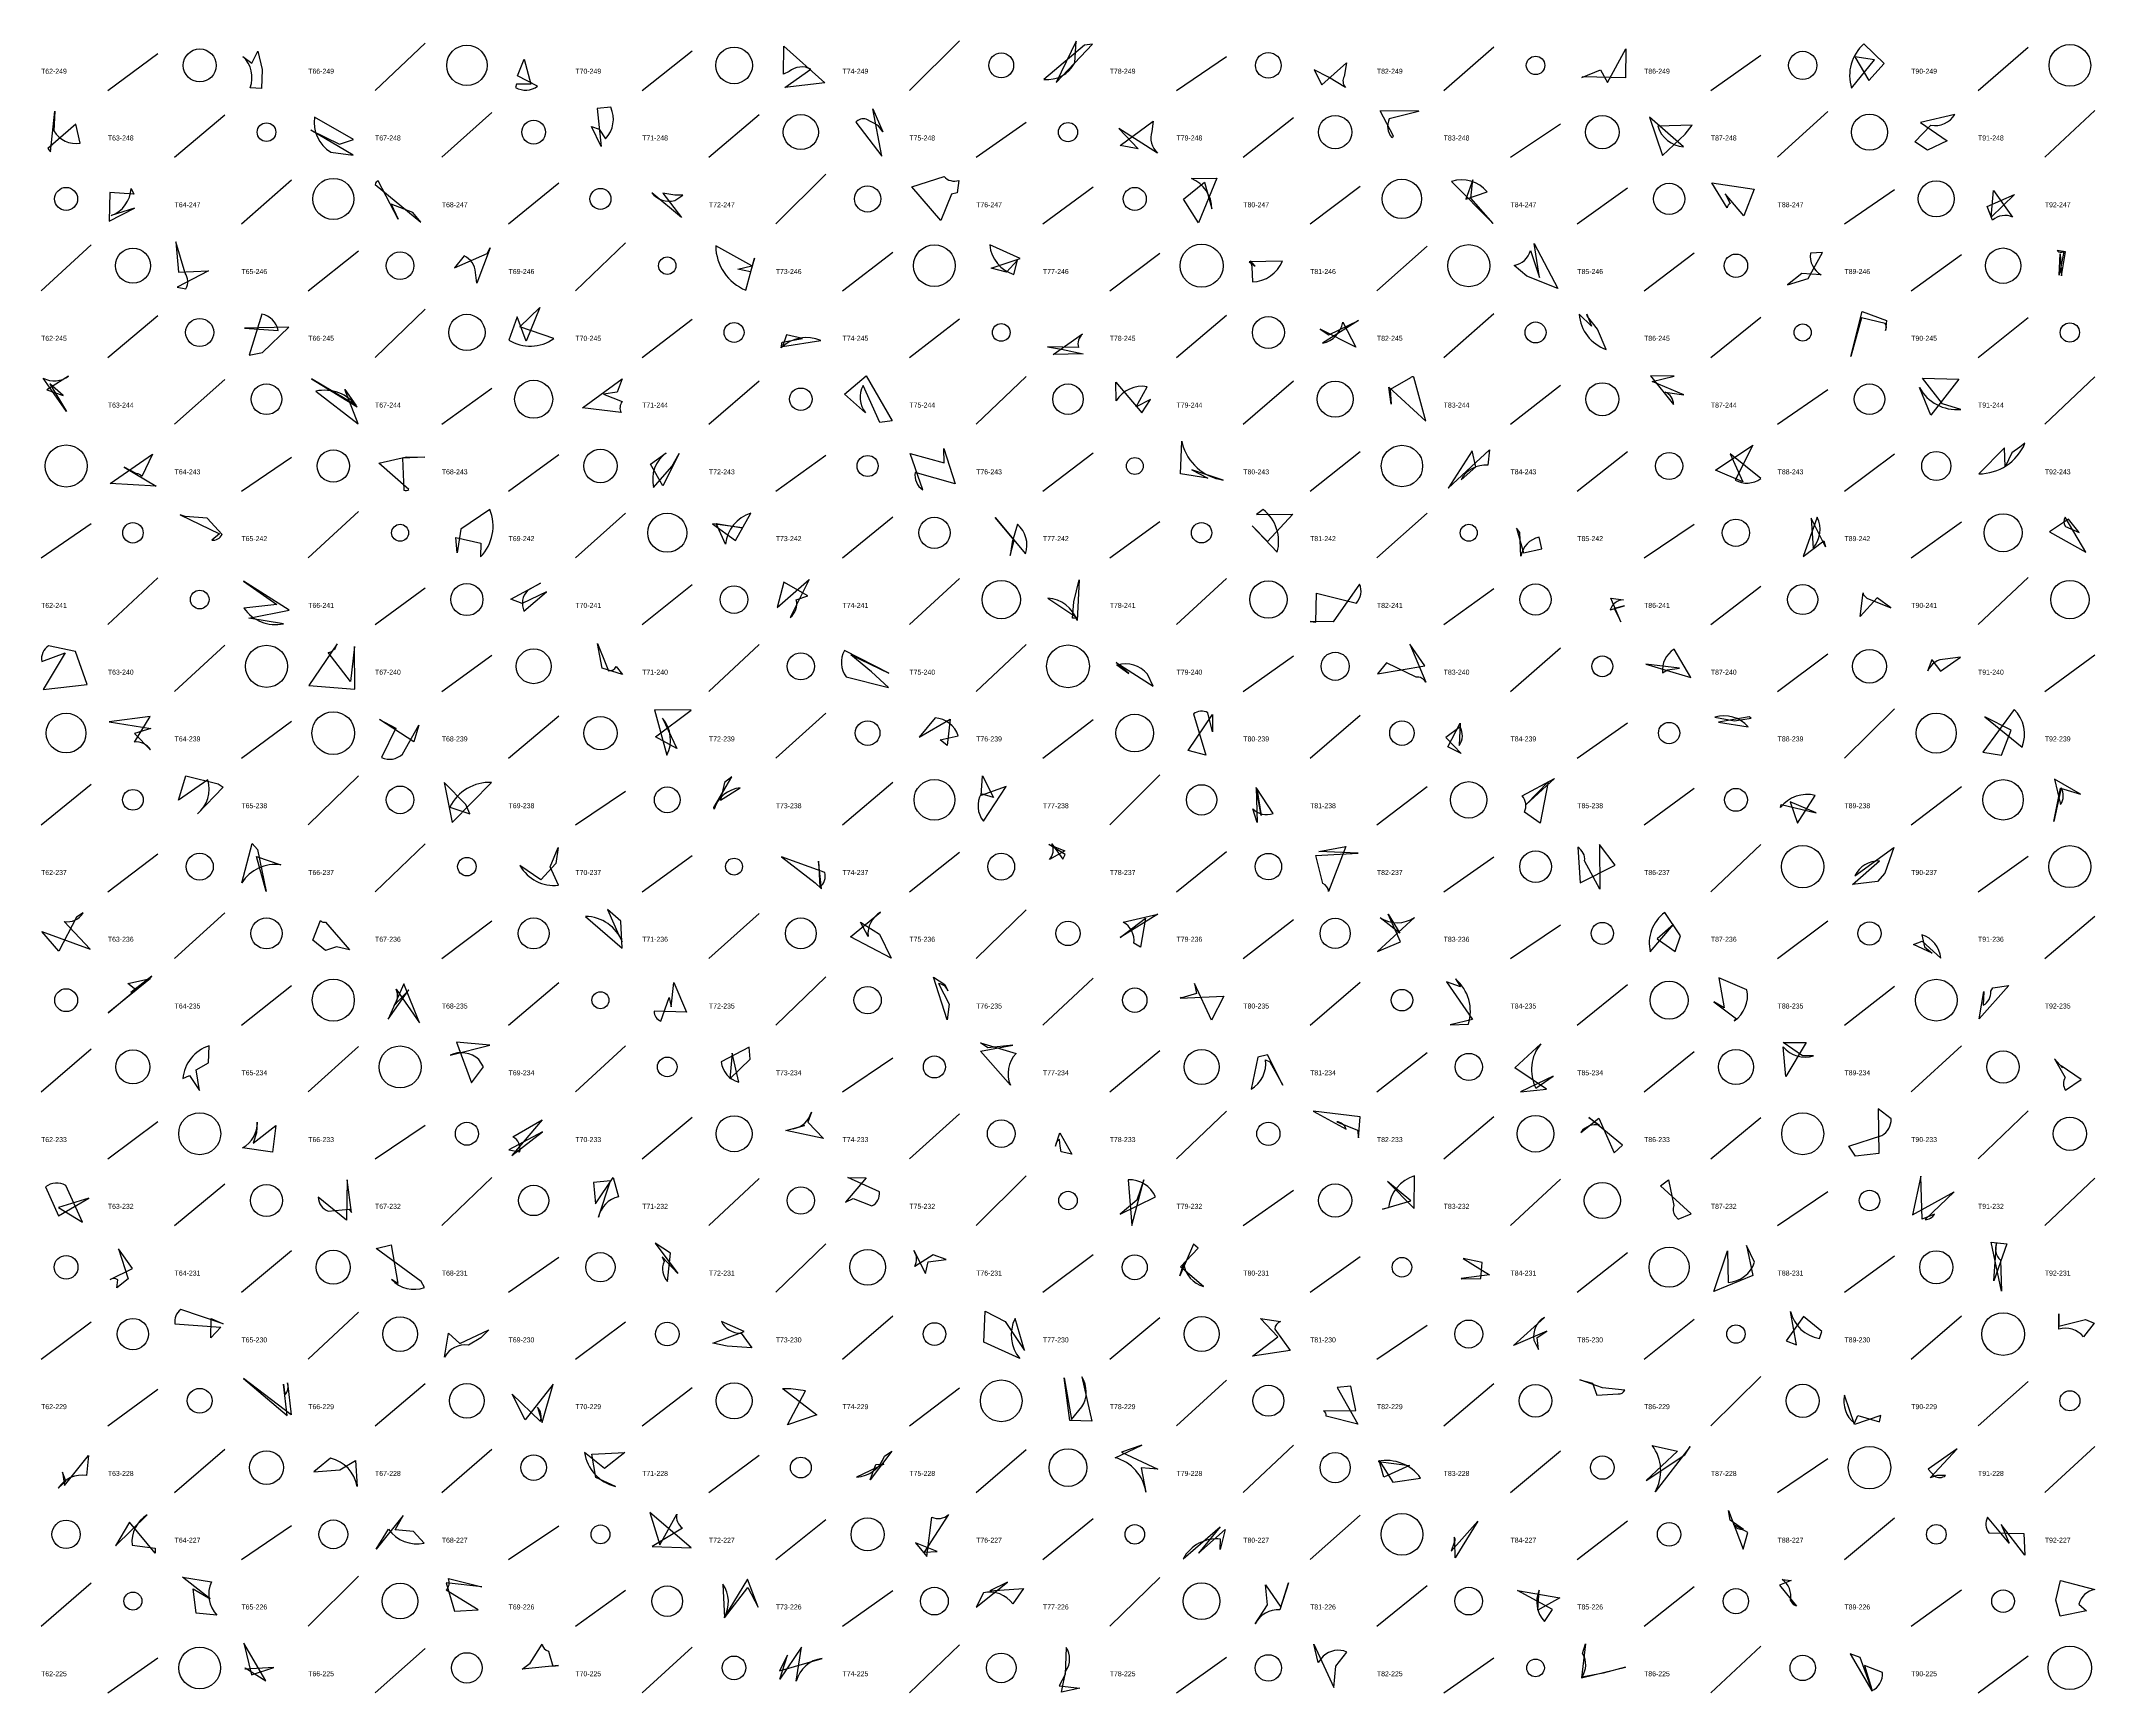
# Model space of a CAD drawing. Header units: millimetres. Extents: x -1 to 9990, y 0 to 15990.
# Drawn here: x 2480 to 3710, y 9000 to 9990 of the extents above; entities that cross this region are included whole.
import ezdxf

# ---------------------------------------------------------------- set-up
doc = ezdxf.new("R2010")
doc.units = ezdxf.units.MM
doc.layers.add('TEXT', color=3, linetype='Continuous')
doc.layers.add('WALL', color=1, linetype='Continuous')

msp = doc.modelspace()

# ---------------------------------------------------------------- linework, layer by layer
for points in [[(3109.7, 9987.7), (3104.8, 9987), (3080.6, 9966.5, 0.3), (3099.1, 9976.5), (3099.9, 9989.4), (3087.9, 9964.8)], [(3574.6, 9965.9), (3583.8, 9976.2), (3571.7, 9987.9, 0.3), (3564.3, 9961.4), (3578, 9978.4), (3566.3, 9980.2)], [(2612.5, 9972.5), (2612, 9961.1), (2605.2, 9961.6, 0.3), (2600.9, 9980.4), (2606.3, 9976.3), (2609.8, 9983.5)], [(2773.3, 9963.7), (2764.7, 9963.7), (2764.2, 9961.8, 0.3), (2777.3, 9962.5), (2765.4, 9968.7), (2769.4, 9978.8)], [(2949.4, 9964.5), (2925.4, 9961.8), (2941, 9972.7, 0.3), (2928, 9971.4), (2924.7, 9969.7), (2924.9, 9986.6)], [(3247.1, 9963.3), (3261.7, 9976.5), (3260.3, 9968.4, 0.3), (3261.1, 9961.8), (3251, 9968), (3242.5, 9972.3)], [(3429, 9984.9), (3428.8, 9967.6), (3403.1, 9968.1, 0.3), (3402.7, 9967.8), (3413.9, 9972.4), (3418.1, 9964.8)], [(2485.7, 9923.2), (2488.2, 9947.6), (2487.6, 9935.7, 0.3), (2503.4, 9928.3), (2500.8, 9939.7), (2484, 9925.1)], [(2658.7, 9927.8), (2667.1, 9930.5), (2643.7, 9943.9, 0.3), (2653.5, 9923), (2666.9, 9921.2), (2641.6, 9936.1)], [(2809.7, 9938.3), (2814.3, 9936.8), (2818.1, 9930.9, 0.3), (2821.2, 9949.9), (2813.1, 9949.2), (2815.4, 9926.4)], [(2984.1, 9935.1), (2981.3, 9939), (2974.2, 9942.7, 0.3), (2967.9, 9940.9), (2983.6, 9920.6), (2978.1, 9948.9)], [(3126.3, 9927), (3146, 9941.5), (3145.3, 9935.4, 0.3), (3148.6, 9922.5), (3125.4, 9937.2), (3137, 9925)], [(3304.7, 9947.9), (3305, 9947.3), (3287.4, 9942.9, 0.3), (3288.9, 9931.8), (3289.9, 9932.5), (3281.9, 9947.8)], [(3464.7, 9933.7), (3468.7, 9939.2), (3448.2, 9938.5, 0.3), (3463.6, 9926.1), (3443.2, 9944), (3451.1, 9921.1)], [(3609.8, 9924.1), (3602.1, 9929.2), (3611.7, 9939.1, 0.3), (3626.2, 9945.6), (3605.6, 9940.8), (3621.5, 9929.8)], [(2689.6, 9891.8), (2693.8, 9882.9), (2681.9, 9905.8, 0.3), (2680.1, 9903.6), (2707.5, 9881.1), (2702.7, 9886.9)], [(3018.9, 9882), (3001.5, 9902.3), (3020.8, 9908.4, 0.3), (3029.6, 9906.1), (3028.7, 9898.7), (3025.2, 9897.8)], [(3164.2, 9894.8), (3176.7, 9905), (3181.2, 9889, 0.3), (3168.9, 9907.2), (3184.2, 9907.4), (3173.1, 9880.7)], [(3337.4, 9906.5), (3333.3, 9894.8), (3346, 9899.3, 0.3), (3324.7, 9905.5), (3349.6, 9880.3), (3336.2, 9895.4)], [(3499.7, 9884.9), (3488.5, 9898), (3491.6, 9892.3, 0.3), (3489.8, 9889.6), (3480.6, 9904.6), (3506, 9900.8)], [(2520.7, 9881.7), (2535.9, 9889.4), (2522, 9885, 0.3), (2533.9, 9901.3), (2535.6, 9897.8), (2521.2, 9898.8)], [(2852.4, 9898.4), (2863.6, 9883.8), (2845.7, 9898.6, 0.3), (2859.5, 9894.1), (2864.4, 9897.3), (2859.6, 9897.2)], [(3647.8, 9884.1), (3649.2, 9900), (3660.7, 9884.1, 0.3), (3648.7, 9882.2), (3645.4, 9890.5), (3661.8, 9897.7)], [(2580.3, 9851.9), (2561.6, 9842.2), (2566.7, 9841.2, 0.3), (2566.2, 9850.6), (2560.8, 9869.2), (2562.2, 9851.1)], [(2748.9, 9865.7), (2740.9, 9844.6), (2740.1, 9851, 0.3), (2733.3, 9860.8), (2727.6, 9853.8), (2747.2, 9862.3)], [(2897.2, 9853), (2905.7, 9854.9), (2884, 9866.9, 0.3), (2902.1, 9840.3), (2907.3, 9859.5), (2904.8, 9851.3)], [(3048.9, 9853.5), (3066.3, 9859.3), (3048.1, 9867.4, 0.3), (3062.6, 9849.7), (3064.7, 9858.3), (3058.1, 9851.2)], [(3388.4, 9841.4), (3369.8, 9848.8), (3362.2, 9855.2, 0.3), (3371.9, 9864.1), (3377.4, 9847.9), (3374.2, 9868.3)], [(3204.3, 9857.9), (3205, 9854.4), (3205.4, 9845.3, 0.3), (3223.4, 9857.8), (3203.5, 9857.3), (3207.1, 9854.8)], [(3538.3, 9847.4), (3546.8, 9862.8), (3539.6, 9862.5, 0.3), (3546, 9849.5), (3534.5, 9850.4), (3525.9, 9843.5)], [(3690, 9849), (3692.3, 9863.3), (3687.3, 9864, 0.3), (3691.3, 9863.3), (3688.5, 9849.3), (3689.1, 9862.1)], [(2770.6, 9809.7), (2765.2, 9824.3), (2760.1, 9810.4, 0.3), (2787, 9811.3), (2766.8, 9818.3), (2778.6, 9829.9)], [(2628.4, 9818.2), (2601.8, 9817.5), (2622, 9816.1, 0.3), (2612.2, 9826), (2604.6, 9801.4), (2612.6, 9803)], [(3251.3, 9813.5), (3268.9, 9822.1), (3247.5, 9808.5, 0.3), (3259.5, 9821.1), (3267.4, 9806.1), (3246, 9816.9)], [(3405.7, 9826), (3408.5, 9818.8), (3401.2, 9825.9, 0.3), (3417.3, 9804.8), (3412.1, 9816.9), (3406.2, 9824.5)], [(3570.7, 9827.5), (3585.2, 9822.1), (3584.5, 9816.1, 0.3), (3584.4, 9820.4), (3570.3, 9823.7), (3563.8, 9800.6)], [(2926.5, 9813.5), (2924, 9806.5), (2947, 9810.2, 0.3), (2923.2, 9805.8), (2923.9, 9809.2), (2935.9, 9811.3)], [(3104, 9802.1), (3086.1, 9801.7), (3103.7, 9814.1, 0.3), (3101.3, 9806), (3082.8, 9806.4), (3091.2, 9804.9)], [(2485.3, 9784.3), (2495.2, 9767.7), (2481.3, 9787.7, 0.3), (2496.5, 9788.9), (2483.4, 9780.6), (2493.3, 9777.3)], [(2668.6, 9771.4), (2642, 9787.3), (2669.3, 9770.4, 0.3), (2644.5, 9779.8), (2669.9, 9760.3), (2661.9, 9780.9)], [(2825.1, 9779.2), (2816.9, 9778), (2828, 9773.6, 0.3), (2827.4, 9767), (2804.2, 9769.8), (2828, 9787.3)], [(2989.7, 9762.1), (2982.4, 9761.1), (2972.3, 9783.2, 0.3), (2973.7, 9766.8), (2961.1, 9778.1), (2974.1, 9789)], [(3144.4, 9774.9), (3135.9, 9770.4), (3142.4, 9782.5, 0.3), (3123.8, 9774.1), (3123.7, 9785.3), (3139.3, 9766.9)], [(3287.2, 9782.2), (3309.3, 9761.9), (3302.2, 9788.2, 0.3), (3300.1, 9787.8), (3287.9, 9780.8), (3288.6, 9772)], [(3458.1, 9788.9), (3443.9, 9789), (3457.7, 9771.9, 0.3), (3452.6, 9779.3), (3463.9, 9777.6), (3444.9, 9785.7)], [(3628.4, 9787.1), (3611.8, 9765.4), (3604.9, 9782.1, 0.3), (3629.6, 9768.9), (3618.7, 9772.2), (3606.8, 9787.7)], [(2521.3, 9724.6), (2546.8, 9742), (2540.3, 9728.8, 0.3), (2537.3, 9730.3), (2529.7, 9734.2), (2548.9, 9723)], [(2852.4, 9723.1), (2845, 9736.1), (2854.3, 9742.9, 0.3), (2846.8, 9722.2), (2857.7, 9734.7), (2862.2, 9742.5)], [(3020.6, 9745.4), (3027.4, 9724.4), (3003.5, 9731.2, 0.3), (3008, 9720.7), (3000.4, 9742.5), (3020.9, 9736.8)], [(3162.4, 9730.3), (3163.1, 9749.9), (3163.4, 9748.6, 0.3), (3187.9, 9726.6), (3169.2, 9732.8), (3178.7, 9727.7)], [(3322.6, 9721.8), (3347.5, 9744.7), (3346.5, 9735.4, 0.3), (3330.4, 9726.8), (3339.2, 9734.4), (3337, 9744.1)], [(3482.7, 9732.5), (3505.2, 9747.5), (3494.6, 9726.6, 0.3), (3509.9, 9727.5), (3491.6, 9742.3), (3499.1, 9725.5)], [(3656.2, 9734.5), (3655.8, 9745.8), (3640.5, 9730.3, 0.3), (3668.1, 9748.6), (3665, 9746.2), (3660.3, 9742.9)], [(2709.9, 9740.3), (2696.4, 9739.7), (2697.2, 9720.6, 0.3), (2700.3, 9721), (2682.2, 9736.6), (2698.8, 9740.4)], [(2563.2, 9705.8), (2586.9, 9694.4), (2582.3, 9690.5, 0.3), (2588.4, 9693.9), (2579.4, 9703.7), (2566.3, 9704.7)], [(2728.4, 9692.1), (2743.4, 9688.7), (2743.2, 9680.6, 0.3), (2748.7, 9709), (2731.4, 9697.1), (2729.2, 9683)], [(2882, 9700.4), (2895.9, 9690.4), (2905.1, 9706.7, 0.3), (2889.9, 9688.1), (2884.3, 9700.5), (2900, 9697.9)], [(3214.4, 9689.8), (3205.2, 9699.2), (3220.3, 9683.3, 0.3), (3211.9, 9709), (3207.8, 9706), (3229.6, 9706.2)], [(3062.8, 9690.6), (3051.4, 9704.1), (3069.6, 9682.4, 0.3), (3064.7, 9700.2), (3061.6, 9689.3), (3060.4, 9681.3)], [(3367.8, 9682.9), (3378.7, 9685.3), (3377.1, 9692.4, 0.3), (3366.2, 9680.9), (3365.6, 9695.1), (3363.5, 9697.8)], [(3548.7, 9686.6), (3540, 9703.8), (3541.2, 9685.7, 0.3), (3543.7, 9704.4), (3535.3, 9680.8), (3547.6, 9690.2)], [(3682.7, 9695.5), (3704.5, 9683.3), (3692.1, 9704.4, 0.3), (3692.3, 9698.7), (3700.6, 9695.1), (3694.2, 9703.2)], [(2601.3, 9666.1), (2621.2, 9652), (2601.5, 9649.8, 0.3), (2625.1, 9640.5), (2604.4, 9643.9), (2628.6, 9648.6)], [(2761.3, 9655.2), (2779, 9664.8), (2771.3, 9660.4, 0.3), (2769.2, 9648.1), (2782.6, 9659.7), (2768.2, 9652.6)], [(2920.9, 9650.3), (2940, 9667), (2928.6, 9644.3, 0.3), (2932.3, 9654.9), (2939.2, 9657.2), (2924.8, 9665.4)], [(3098.5, 9653.7), (3101.6, 9666.8), (3100.5, 9642.5, 0.3), (3082.9, 9655.8), (3100.8, 9643.9), (3097.6, 9643.8)], [(3243.5, 9641.4), (3243.9, 9658.9), (3267.7, 9652.8, 0.3), (3269.6, 9664.2), (3253.9, 9641.6), (3240, 9641.8)], [(3426, 9641.7), (3420, 9655.8), (3427.6, 9654.9, 0.3), (3419.7, 9648.9), (3428.2, 9651.3), (3422.1, 9649.6)], [(3579.5, 9656.1), (3569.4, 9644.8), (3571.3, 9659.1, 0.3), (3571.4, 9657.8), (3573.4, 9655.9), (3587.7, 9650)], [(2507.7, 9604.1), (2500.7, 9623.9), (2484.5, 9627.3, 0.3), (2480.4, 9617.9), (2494.4, 9623), (2481.2, 9601.2)], [(2667.8, 9626.9), (2665.3, 9605.9), (2652, 9623.3, 0.3), (2657.3, 9628.4), (2640.3, 9603.5), (2667.9, 9601.3)], [(2813.3, 9628.7), (2818.7, 9615.3), (2819.8, 9612.3, 0.3), (2824.5, 9614.9), (2828.2, 9610.1), (2816, 9613.8)], [(2965, 9621.8), (2987.8, 9610.9), (2961.1, 9624.4, 0.3), (2962.2, 9608.7), (2987.6, 9602.4), (2977.4, 9611.6)], [(3308.7, 9615.2), (3299.8, 9628.2), (3309.2, 9605.6, 0.3), (3303.5, 9608.5), (3285.7, 9617), (3280.3, 9610.4)], [(3441.1, 9616.3), (3468, 9608.2), (3458, 9625.2, 0.3), (3451.1, 9611), (3454.1, 9612.9), (3461.2, 9613.9)], [(3617.6, 9612), (3629.5, 9620.5), (3620.4, 9619.3, 0.3), (3609.9, 9612.3), (3612.6, 9619.1), (3612.4, 9618.8)], [(3123.9, 9617.2), (3146, 9603.2), (3142.6, 9610.3, 0.3), (3124.6, 9615.7), (3124.2, 9615.8), (3131.4, 9610.6)], [(2545.8, 9577.8), (2535.9, 9574.8), (2545.5, 9565, 0.3), (2535.9, 9569.6), (2545.3, 9584.9), (2520.8, 9581.8)], [(2682.7, 9583.2), (2692.5, 9577.9), (2683.9, 9560.3, 0.3), (2696.5, 9562.4), (2706.3, 9579.7), (2703.3, 9569.8)], [(2869.3, 9588.8), (2847.3, 9589), (2854.8, 9561.7, 0.3), (2852.2, 9583.9), (2860.7, 9565.7), (2848, 9572.8)], [(3022.6, 9567.5), (3018.5, 9571), (3029.3, 9573.4, 0.3), (3015.4, 9584.1), (3005.9, 9572.6), (3024.5, 9583.3)], [(3181.5, 9586.2), (3181.5, 9575.7), (3178.7, 9587.2, 0.3), (3170.2, 9586.5), (3177.6, 9561.8), (3167, 9564.5)], [(3502.9, 9584.7), (3484.5, 9581.5), (3502.3, 9578.8, 0.3), (3482.4, 9584.5), (3494.2, 9582.4), (3504.1, 9583.9)], [(3659.9, 9576.8), (3644, 9584.8), (3666.4, 9566.5, 0.3), (3661.6, 9589.2), (3642.8, 9563.5), (3654.1, 9561.8)], [(3322.5, 9566.8), (3329.8, 9581), (3329.2, 9567.6, 0.3), (3329.8, 9578.8), (3321.2, 9572.3), (3330.5, 9562.8)], [(2586.1, 9544.5), (2589, 9542.6), (2573.7, 9526.6, 0.3), (2579.9, 9547), (2562.3, 9534.9), (2566.7, 9549.3)], [(2721.5, 9545.4), (2726.1, 9521.5), (2749.8, 9545.4, 0.3), (2724.8, 9530.7), (2736.8, 9526.7), (2734.3, 9532.3)], [(2889.2, 9545.4), (2886.9, 9534.8), (2898.7, 9542.2, 0.3), (2883, 9529.4), (2882.8, 9530.4), (2893.7, 9548.8)], [(3043.7, 9549.4), (3050.4, 9536.5), (3043, 9538.7, 0.3), (3044.3, 9522.2), (3057.9, 9543.1), (3043, 9537.7)], [(3382.5, 9545.7), (3377.7, 9521), (3368.4, 9527.7, 0.3), (3367, 9537.4), (3386.3, 9547.8), (3369.3, 9532.2)], [(3701.4, 9538.5), (3685.8, 9547.3), (3689.4, 9532.2, 0.3), (3689.7, 9542.2), (3685.4, 9522), (3689.3, 9542)], [(3207.7, 9542.4), (3208.3, 9521.5), (3205.7, 9529.7, 0.3), (3217.8, 9526.9), (3208, 9541.9), (3210.6, 9525.7)], [(3527.5, 9533.8), (3531.8, 9521), (3542.5, 9537.6, 0.3), (3521.7, 9530.4), (3522.1, 9532.3), (3543.1, 9527.2)], [(2614.9, 9480.1), (2609, 9501), (2623.5, 9496, 0.3), (2600.3, 9485.2), (2606.5, 9508.9), (2609.7, 9505.2)], [(3083.5, 9508.2), (3093.1, 9504.5), (3083.9, 9499.2, 0.3), (3085.3, 9508.7), (3091.9, 9499.5), (3093.3, 9502.2)], [(3413.4, 9508.3), (3413.5, 9481.5), (3404.4, 9498.4, 0.3), (3400.3, 9506.6), (3401.8, 9485.2), (3422.6, 9495.9)], [(2788.2, 9496.9), (2779.2, 9487), (2766.8, 9495.6, 0.3), (2789.8, 9483.8), (2784.9, 9494.9), (2789.6, 9506.5)], [(2947.4, 9481.7), (2945.5, 9498.2), (2946.4, 9482.8, 0.3), (2949.4, 9491.4), (2923.5, 9500.9), (2943.5, 9485.3)], [(3245.2, 9504.1), (3261.4, 9507), (3251, 9480.1, 0.3), (3247.7, 9484.8), (3243.4, 9501.6), (3268.8, 9503)], [(3579.8, 9486), (3564.8, 9484.2), (3580.9, 9498.4, 0.3), (3566.2, 9489.4), (3589.5, 9506.5), (3584.2, 9491.1)], [(2480.4, 9456.2), (2509.3, 9445.5), (2493.8, 9462.1, 0.3), (2505.2, 9467.3), (2501.2, 9464.8), (2490.6, 9444.4)], [(2650.4, 9444.7), (2642.7, 9451), (2647.4, 9462.8, 0.3), (2650.3, 9461.7), (2664.7, 9445.2), (2657, 9447)], [(2819.2, 9469.4), (2826, 9454), (2828.1, 9449.9, 0.3), (2806.1, 9465.2), (2828, 9446.2), (2827.2, 9462.3)], [(2989.1, 9440.1), (2964.8, 9452.9), (2982.8, 9467.7, 0.3), (2975.3, 9453.1), (2970.7, 9461.8), (2982.1, 9454.5)], [(3141.5, 9464.1), (3138.5, 9446.8), (3134.5, 9449.1, 0.3), (3128.1, 9461.8), (3148.8, 9466.5), (3126.3, 9452.5)], [(3286.7, 9466.5), (3293.8, 9455.1), (3282, 9464.4, 0.3), (3302.6, 9464.6), (3280.3, 9444.1), (3294.1, 9449.9)], [(3458.7, 9444.2), (3461.9, 9453.6), (3452.4, 9467.5, 0.3), (3443.7, 9443.9), (3457.7, 9460.4), (3447.8, 9451.7)], [(3601.3, 9448.3), (3606.6, 9450.4), (3617.7, 9440.1, 0.3), (3606.3, 9454.2), (3608, 9447), (3612.5, 9443.1)], [(2520.2, 9407.4), (2546.4, 9429.3), (2533.7, 9419.6, 0.3), (2536.8, 9421.2), (2531.9, 9424.9), (2545.5, 9428)], [(2687.9, 9403.6), (2700.2, 9421.1), (2691.4, 9411.8, 0.3), (2692.6, 9421.6), (2706.6, 9401.4), (2697.3, 9424.7)], [(2859, 9425.6), (2866.6, 9407.9), (2847.1, 9408.4, 0.3), (2851.2, 9402.4), (2856.2, 9416.7), (2857.3, 9411.1)], [(3014.5, 9428.8), (3021.3, 9424.4), (3023.1, 9420.5, 0.3), (3017.5, 9424.9), (3023.8, 9412.7), (3022.6, 9403.3)], [(3170.8, 9425), (3172, 9419), (3163.1, 9416.5, 0.3), (3162.2, 9416.3), (3188.3, 9417.5), (3180.9, 9403)], [(3337.3, 9403.5), (3323.8, 9400.3), (3334.8, 9400.6, 0.3), (3327.1, 9427.7), (3330.1, 9422.9), (3321.6, 9426)], [(3481.8, 9414), (3495.3, 9403.8), (3494, 9402.6, 0.3), (3501.6, 9421.2), (3484.7, 9428.3), (3488, 9410.4)], [(3640.6, 9403.8), (3643.5, 9420.2), (3643.1, 9412, 0.3), (3647.6, 9420.3), (3648.9, 9422.3), (3658.5, 9423.8)], [(2572.8, 9373.2), (2580.2, 9377.4), (2580.7, 9387.7, 0.3), (2564.9, 9368), (2568.9, 9369.9), (2574.8, 9360.9)], [(2737.7, 9365.4), (2745, 9375.1), (2742.2, 9379.4, 0.3), (2725, 9382.1), (2748.7, 9388), (2728.8, 9389.8)], [(2904.7, 9379.6), (2904, 9386.8), (2887.2, 9378, 0.3), (2897.8, 9365.9), (2893.8, 9383.3), (2892.5, 9367.8)], [(3046.9, 9386.4), (3042.5, 9389.5), (3063.9, 9383.1, 0.3), (3060.5, 9364), (3042.6, 9384.4), (3062, 9388)], [(3381.6, 9361.6), (3362.6, 9374.5), (3378.2, 9388.9, 0.3), (3375.2, 9362.3), (3385.5, 9369.4), (3365.9, 9360)], [(3537, 9389.6), (3524.8, 9369.2), (3523.3, 9387.1, 0.3), (3541.5, 9381.6), (3534.8, 9381.6), (3523.2, 9389.6)], [(3214.4, 9382.2), (3208.6, 9380.9), (3204.6, 9361.6, 0.3), (3213.3, 9379.3), (3215.8, 9378), (3223.7, 9364)], [(3690.6, 9374.5), (3685.7, 9379.9), (3692.2, 9368.7, 0.3), (3692.4, 9361), (3701.8, 9367.5), (3689.8, 9375.7)], [(3269.9, 9345.1), (3241.9, 9348.6), (3261.6, 9337.7, 0.3), (3255.9, 9342.2), (3268.4, 9337.1), (3269, 9332.5)], [(3566.7, 9321.5), (3562.7, 9327.6), (3582.3, 9334, 0.3), (3587.9, 9343.9), (3580.1, 9349.9), (3580.5, 9323.1)], [(2620.6, 9339.9), (2618.5, 9323.9), (2600.6, 9326.6, 0.3), (2609.4, 9342), (2609, 9335.5), (2607.1, 9329.4)], [(2780.2, 9336.2), (2760.2, 9325.4), (2766.8, 9324.2, 0.3), (2762.6, 9333.2), (2780, 9343.4), (2762, 9322)], [(2926, 9336.9), (2937.1, 9340), (2930.4, 9338, 0.3), (2941.3, 9347.9), (2939.1, 9342), (2948.5, 9332.1)], [(3427.1, 9328.2), (3406.9, 9344.8), (3413.3, 9340.2, 0.3), (3402.2, 9335.8), (3413, 9344.3), (3422.1, 9323.5)], [(3091, 9324.2), (3090.4, 9327.6), (3089.9, 9331.5, 0.3), (3087.5, 9327.6), (3090.2, 9335.6), (3097.3, 9322.8)], [(2490.5, 9290.9), (2504.9, 9282.1), (2494.8, 9304, 0.3), (2482.6, 9303.1), (2490.4, 9285.8), (2508.7, 9296.3)], [(2663.4, 9307.4), (2663, 9283.2), (2646, 9296.9, 0.3), (2651.9, 9288.6), (2664.6, 9289.8), (2665.9, 9287.9)], [(2812.1, 9293), (2822.6, 9308.7), (2825.8, 9297.2, 0.3), (2813.9, 9285), (2821, 9306.7), (2810.9, 9305.7)], [(2961.7, 9294), (2966.4, 9296.1), (2977.6, 9291.7, 0.3), (2982.1, 9300.2), (2963.2, 9308.8), (2974.1, 9308.5)], [(3136.3, 9295.1), (3126.2, 9286.9), (3147.5, 9297.2, 0.3), (3131, 9307.4), (3133.3, 9280), (3140.5, 9307.4)], [(3286.4, 9306.3), (3302.3, 9290.3), (3302.6, 9309.8, 0.3), (3286.9, 9290.6), (3283.4, 9289.8), (3300.3, 9294.8)], [(3449.8, 9303.8), (3454.6, 9307.4), (3457.9, 9292, 0.3), (3458.7, 9285.9), (3460.5, 9283.9), (3468.2, 9287.1)], [(3600.8, 9286.4), (3625.7, 9300.2), (3608.3, 9283.7, 0.3), (3613.9, 9286.9), (3606.5, 9283.8), (3605.8, 9309.5)], [(2532.2, 9248), (2525.3, 9242.7), (2525.9, 9247.5, 0.3), (2521.3, 9247.6), (2534.8, 9254.2), (2526.4, 9266.1)], [(2689.7, 9268.5), (2693.7, 9245.2), (2689.9, 9247.7, 0.3), (2709.7, 9242.9), (2707.7, 9246.4), (2680.7, 9266.2)], [(2861.3, 9251.3), (2851.9, 9261.2), (2853.1, 9258.5, 0.3), (2855.2, 9246.4), (2856.9, 9263.4), (2847.8, 9269.4)], [(3022.1, 9259.6), (3014.2, 9262.4), (3003.2, 9255.4, 0.3), (3002.6, 9265), (3009.6, 9251.3), (3011.2, 9258.3)], [(3170.2, 9268.9), (3162, 9249.8), (3164.3, 9257.2, 0.3), (3176.2, 9243.5), (3162.4, 9255.2), (3173, 9266.4)], [(3481.7, 9240.5), (3490, 9264.8), (3490.4, 9245.9, 0.3), (3506.2, 9258), (3501.3, 9268), (3505.1, 9250.1)], [(3657.3, 9269), (3649.4, 9246.8), (3651, 9269.4, 0.3), (3653.4, 9259.3), (3654, 9240.6), (3647.9, 9270)], [(3331.6, 9260.3), (3347.4, 9250.5), (3330.4, 9248.2, 0.3), (3330.8, 9248.1), (3342.2, 9248.3), (3343, 9257.9)], [(2581.9, 9224.4), (2589, 9221.1), (2563.6, 9229.6, 0.3), (2560.2, 9221.1), (2587.6, 9219.1), (2581.6, 9212.8)], [(3057.4, 9222.5), (3068.9, 9205.1), (3063.3, 9224.3, 0.3), (3066.1, 9200.3), (3044.6, 9210.1), (3045.3, 9228.7)], [(3525, 9211), (3531.3, 9208.6), (3527.7, 9228.5, 0.3), (3545, 9212.3), (3546.4, 9216.6), (3535.5, 9225.6)], [(3704.4, 9223.8), (3709.6, 9221.5), (3703.1, 9213.4, 0.3), (3688.4, 9217.9), (3688.3, 9227.2), (3688.4, 9219.8)], [(2748.2, 9217.5), (2743.4, 9212.7), (2735.9, 9208.4, 0.3), (2721.6, 9201.2), (2723.9, 9215.6), (2730.7, 9209.3)], [(2882.2, 9209.5), (2901, 9216.6), (2887.4, 9222.5, 0.3), (2899.2, 9215.5), (2905.7, 9206.7), (2890.9, 9207.8)], [(3220.6, 9213.4), (3210.3, 9224.3), (3222.3, 9222.5, 0.3), (3218.8, 9218), (3228, 9205.1), (3205.5, 9201.8)], [(3381.8, 9216.7), (3361.8, 9208.1), (3380.3, 9225, 0.3), (3373.9, 9211.4), (3376.8, 9205.7), (3376, 9213)], [(2627.3, 9166.2), (2625.1, 9185), (2625.9, 9178.5, 0.3), (2627.5, 9185.8), (2629.8, 9166.5), (2601.3, 9188.4)], [(3092.7, 9188.7), (3097, 9163.9), (3103.3, 9171.3, 0.3), (3103.2, 9189.3), (3109.2, 9162.9), (3096, 9163.3)], [(2770, 9163.7), (2762.1, 9178.9), (2779, 9162.7, 0.3), (2777.2, 9171.2), (2780, 9162.1), (2786.6, 9184.9)], [(2937.7, 9180.9), (2929.1, 9182.1), (2924.1, 9182.2, 0.3), (2924.5, 9182.1), (2944.6, 9166.6), (2927.1, 9160.6)], [(3256.1, 9182.9), (3268.5, 9161), (3249.7, 9165.8, 0.3), (3248.1, 9168.9), (3267.4, 9169.2), (3264.3, 9183.7)], [(3409.1, 9185.5), (3411.7, 9178.4), (3424.5, 9179.2, 0.3), (3428.5, 9181.3), (3415.1, 9182.7), (3401.6, 9187.5)], [(3581.7, 9166.1), (3566.1, 9160.8), (3560.1, 9178.4, 0.3), (3566, 9161.7), (3568.1, 9166.1), (3581, 9162.4)], [(2494.1, 9124.3), (2508.4, 9142.3), (2507.3, 9130.2, 0.3), (2490.3, 9122.7), (2494.9, 9126.8), (2492.8, 9132.3)], [(2659, 9133.6), (2668.3, 9139.3), (2669.3, 9123.7, 0.3), (2653.3, 9140.6), (2645.5, 9134.3), (2643.4, 9132.4)], [(2829.5, 9144), (2817.5, 9134.4), (2805.4, 9144.1, 0.3), (2824, 9123.7), (2812.3, 9129), (2809.8, 9143)], [(2979.9, 9136.8), (2984.7, 9137.1), (2968.3, 9129.2, 0.3), (2985.1, 9141.9), (2989.5, 9144.9), (2976.6, 9127.7)], [(3148.8, 9134.1), (3138.9, 9134.9), (3141.7, 9120.2, 0.3), (3123.2, 9140.9), (3139.3, 9148.5), (3127, 9144.3)], [(3281.3, 9139.3), (3289.6, 9126.3), (3306.2, 9128.7, 0.3), (3280.7, 9138.7), (3299.6, 9136.2), (3284.1, 9129.2)], [(3464.5, 9142.6), (3467.7, 9147.7), (3446.6, 9120.4, 0.3), (3444.9, 9148.2), (3460.1, 9144.9), (3441.3, 9127.3)], [(3627.5, 9146.2), (3610.2, 9134), (3613.9, 9129.9, 0.3), (3620.6, 9130.2), (3615.3, 9130.3), (3611.4, 9128.9)], [(2533, 9102.3), (2524.6, 9088.2), (2543.6, 9106.6, 0.3), (2534.5, 9088.5), (2548.4, 9086.7), (2548.3, 9083.8)], [(2696.9, 9106.3), (2680.7, 9086.2), (2688, 9098.1, 0.3), (2709.5, 9089.8), (2703.1, 9096.7), (2692, 9097.7)], [(2844.5, 9108), (2850.6, 9088.8), (2860.7, 9107.1, 0.3), (2864.1, 9098.8), (2845.9, 9087.8), (2869.3, 9087)], [(3003.7, 9089.9), (3010.4, 9081.8), (3013.4, 9105.3, 0.3), (3023.4, 9106.8), (3008.8, 9084.4), (3016.6, 9084.7)], [(3340.4, 9102.8), (3326.9, 9081), (3326.7, 9091, 0.3), (3326.2, 9093.3), (3326.3, 9090.2), (3324.4, 9084.9)], [(3499.3, 9086.2), (3502.2, 9096.1), (3493.6, 9100.9, 0.3), (3499.6, 9098), (3491.6, 9103.4), (3490.6, 9109.3)], [(3653.8, 9101), (3658.7, 9089.7), (3645.7, 9105.3, 0.3), (3646.4, 9096), (3667.5, 9095.6), (3668, 9082.5)], [(3189.2, 9097.9), (3186.2, 9085.9), (3186.4, 9092.2, 0.3), (3164, 9080.4), (3186.1, 9099.5), (3173.1, 9083.7)], [(2581.2, 9056.4), (2564.7, 9069.4), (2582, 9066.6, 0.3), (2585.3, 9046.5), (2572.8, 9047.7), (2571, 9062.3)], [(2727.5, 9048.9), (2741.8, 9049.7), (2722.6, 9061.5, 0.3), (2723.9, 9068.5), (2743.9, 9063.5), (2722.5, 9066)], [(2909.5, 9051.3), (2903.1, 9068.2), (2889, 9045.2, 0.3), (2888.2, 9065.2), (2889.3, 9044.9), (2903.3, 9063.1)], [(3048.2, 9061.1), (3068.3, 9062.6), (3061.9, 9053.3, 0.3), (3044.3, 9060), (3040.1, 9051.3), (3058.7, 9066.3)], [(3222.5, 9051.3), (3227, 9066), (3221.9, 9049.7, 0.3), (3207, 9041.4), (3214.5, 9052.8), (3213.3, 9064.7)], [(3531.2, 9051.9), (3529.6, 9052.7), (3527.6, 9055.5, 0.3), (3522.7, 9068), (3528, 9067.3), (3521.2, 9064.6)], [(3686.6, 9055.5), (3689.3, 9067.3), (3710, 9061.9, 0.3), (3700.3, 9053.2), (3704.9, 9049.2), (3689.1, 9046)], [(3389.6, 9056.9), (3376.4, 9049.5), (3377.2, 9061.5, 0.3), (3380.3, 9042.8), (3385.2, 9049.9), (3364.1, 9061.4)], [(2606.1, 9010.9), (2619.3, 9015.2), (2602.3, 9014.3, 0.3), (2602.3, 9015), (2614.7, 9007.2), (2601.4, 9029.9)], [(2768.1, 9014.2), (2773, 9017.8), (2780.1, 9029.2, 0.3), (2783.9, 9025.1), (2786.5, 9016.1), (2789.8, 9016.4)], [(3254.3, 9003.2), (3255.4, 9016), (3262, 9024.5, 0.3), (3247.9, 9022), (3244.9, 9018.2), (3242.2, 9029.3)], [(3428.8, 9015.5), (3415.4, 9011.8), (3402.7, 9009.4, 0.3), (3403.2, 9023.6), (3405, 9029.4), (3402.6, 9009.1)], [(2927, 9022.7), (2922.2, 9013.2), (2947.7, 9020.7, 0.3), (2932.2, 9007.1), (2935.4, 9027.5), (2922.4, 9008.3)], [(3102, 9002.9), (3091.1, 9000.4), (3093.8, 9013.2, 0.3), (3093.9, 9027.3), (3093.3, 9011.1), (3089.7, 9004.2)], [(3569.4, 9021.2), (3563.5, 9023.5), (3576.4, 9001.2, 0.3), (3582.8, 9012.2), (3572.1, 9016.5), (3576.3, 9002)]]:
    msp.add_lwpolyline(points, format="xyb", close=True)
for centre, radius in [((2575, 9975), 9.89), ((2735, 9975), 12.1), ((2895, 9975), 11), ((3055, 9975), 7.45), ((3215, 9975), 7.68), ((3375, 9975), 5.52), ((3535, 9975), 8.44), ((3695, 9975), 12.5), ((2615, 9935), 5.58), ((2775, 9935), 7.13), ((2935, 9935), 10.5), ((3095, 9935), 5.73), ((3255, 9935), 10), ((3415, 9935), 9.99), ((3575, 9935), 10.8), ((2495, 9895), 6.88), ((2655, 9895), 12.3), ((2975, 9895), 7.86), ((3135, 9895), 6.9), ((3295, 9895), 11.8), ((3455, 9895), 9.35), ((3615, 9895), 10.8), ((2815, 9895), 6.3), ((2535, 9855), 10.5), ((3015, 9855), 12.5), ((3175, 9855), 12.9), ((3335, 9855), 12.6), ((3655, 9855), 10.6), ((2695, 9855), 8.25), ((2855, 9855), 5.23), ((3495, 9855), 6.99), ((2575, 9815), 8.41), ((2735, 9815), 10.9), ((2895, 9815), 5.97), ((3055, 9815), 5.3), ((3215, 9815), 9.56), ((3375, 9815), 6.27), ((3535, 9815), 5.14), ((3695, 9815), 5.78), ((2615, 9775), 9.2), ((2775, 9775), 11.4), ((2935, 9775), 6.69), ((3095, 9775), 9.14), ((3255, 9775), 10.8), ((3415, 9775), 9.9), ((3575, 9775), 9.15), ((2495, 9735), 12.6), ((2655, 9735), 9.67), ((2815, 9735), 9.99), ((3295, 9735), 12.4), ((3455, 9735), 8.11), ((3615, 9735), 8.74), ((2975, 9735), 6.31), ((3135, 9735), 5.06), ((2855, 9695), 11.7), ((3655, 9695), 11.4), ((2535, 9695), 6.13), ((2695, 9695), 5.08), ((3015, 9695), 9.36), ((3175, 9695), 6.12), ((3335, 9695), 5.08), ((3495, 9695), 8.16), ((2575, 9655), 5.58), ((2735, 9655), 9.65), ((2895, 9655), 8.28), ((3055, 9655), 11.5), ((3215, 9655), 11.2), ((3375, 9655), 9.39), ((3535, 9655), 9.03), ((3695, 9655), 11.5), ((2615, 9615), 12.6), ((2775, 9615), 10.4), ((2935, 9615), 8.14), ((3095, 9615), 12.8), ((3255, 9615), 8.42), ((3415, 9615), 6.24), ((3575, 9615), 10.1), ((2495, 9575), 11.9), ((2655, 9575), 12.8), ((2815, 9575), 9.99), ((2975, 9575), 7.38), ((3135, 9575), 11.3), ((3295, 9575), 7.35), ((3615, 9575), 12), ((3455, 9575), 6.38), ((3015, 9535), 12.2), ((3335, 9535), 10.9), ((3655, 9535), 12.1), ((2535, 9535), 6.2), ((2695, 9535), 8.28), ((2855, 9535), 7.73), ((3175, 9535), 9.09), ((3495, 9535), 6.86), ((2575, 9495), 8.13), ((2735, 9495), 5.54), ((2895, 9495), 5.05), ((3055, 9495), 8.05), ((3215, 9495), 7.95), ((3375, 9495), 9.47), ((3535, 9495), 12.7), ((3695, 9495), 12.6), ((2615, 9455), 9.29), ((2775, 9455), 9.28), ((2935, 9455), 9.26), ((3095, 9455), 7.31), ((3255, 9455), 9.05), ((3415, 9455), 6.63), ((3575, 9455), 6.95), ((2495, 9415), 6.86), ((2655, 9415), 12.6), ((2975, 9415), 8.2), ((3135, 9415), 7.3), ((3455, 9415), 11.4), ((3615, 9415), 12.5), ((2815, 9415), 5.09), ((3295, 9415), 6.47), ((2535, 9375), 10.2), ((2695, 9375), 12.6), ((3175, 9375), 10.5), ((3495, 9375), 10.5), ((2855, 9375), 5.88), ((3015, 9375), 6.62), ((3335, 9375), 8.15), ((3655, 9375), 9.69), ((2575, 9335), 12.6), ((2735, 9335), 6.9), ((2895, 9335), 10.8), ((3055, 9335), 8.3), ((3215, 9335), 6.96), ((3375, 9335), 11), ((3535, 9335), 12.6), ((3695, 9335), 10), ((2615, 9295), 9.59), ((2775, 9295), 9.09), ((2935, 9295), 8.24), ((3095, 9295), 5.51), ((3255, 9295), 9.9), ((3415, 9295), 10.8), ((3575, 9295), 6.16), ((2495, 9255), 7.09), ((2655, 9255), 10.2), ((2815, 9255), 8.76), ((2975, 9255), 10.7), ((3135, 9255), 7.49), ((3455, 9255), 12), ((3615, 9255), 9.94), ((3295, 9255), 5.87), ((2695, 9215), 10.4), ((3175, 9215), 10.5), ((3655, 9215), 12.8), ((2535, 9215), 9.37), ((2855, 9215), 7.06), ((3015, 9215), 6.77), ((3335, 9215), 8.39), ((3495, 9215), 5.52), ((2575, 9175), 7.45), ((2735, 9175), 10.4), ((2895, 9175), 10.8), ((3055, 9175), 12.5), ((3215, 9175), 9.29), ((3375, 9175), 9.76), ((3535, 9175), 9.92), ((3695, 9175), 6.01), ((2615, 9135), 10.1), ((2775, 9135), 7.68), ((2935, 9135), 6.23), ((3095, 9135), 11.3), ((3255, 9135), 9.06), ((3415, 9135), 7.02), ((3575, 9135), 12.7), ((2495, 9095), 8.48), ((2655, 9095), 8.63), ((2975, 9095), 9.95), ((3295, 9095), 12.5), ((3455, 9095), 7.04), ((2815, 9095), 5.63), ((3135, 9095), 5.84), ((3615, 9095), 5.88), ((2695, 9055), 10.7), ((3175, 9055), 11), ((2535, 9055), 5.39), ((2855, 9055), 9.17), ((3015, 9055), 8.31), ((3335, 9055), 8.3), ((3495, 9055), 7.54), ((3655, 9055), 6.79), ((2575, 9015), 12.5), ((2735, 9015), 9.12), ((2895, 9015), 7.09), ((3055, 9015), 8.87), ((3215, 9015), 7.91), ((3375, 9015), 5.27), ((3535, 9015), 7.61), ((3695, 9015), 13)]:
    msp.add_circle(centre, radius)
at = {"layer": 'WALL'}
for p, q in [((2680, 9960), (2710, 9988.3)), ((3000, 9960), (3030, 9989.6)), ((2520, 9960), (2550, 9982.2)), ((2840, 9960), (2870, 9983.7)), ((3160, 9960), (3190, 9980.4)), ((3320, 9960), (3350, 9986.2)), ((3480, 9960), (3510, 9981.1)), ((3640, 9960), (3670, 9986)), ((2560, 9920), (2590, 9945.3)), ((2720, 9920), (2750, 9946.8)), ((2880, 9920), (2910, 9945.5)), ((3040, 9920), (3070, 9940.9)), ((3200, 9920), (3230, 9943.7)), ((3360, 9920), (3390, 9940)), ((3520, 9920), (3550, 9947.3)), ((3680, 9920), (3710, 9947.9)), ((2600, 9880), (2630, 9906.4)), ((2760, 9880), (2790, 9904.6)), ((2920, 9880), (2950, 9909.9)), ((3080, 9880), (3110, 9902.3)), ((3240, 9880), (3270, 9902.6)), ((3400, 9880), (3430, 9901.7)), ((3560, 9880), (3590, 9900.6)), ((2480, 9840), (2510, 9867.4)), ((2800, 9840), (2830, 9868.6)), ((3280, 9840), (3310, 9866.7)), ((2640, 9840), (2670, 9863.9)), ((2960, 9840), (2990, 9863)), ((3120, 9840), (3150, 9862.4)), ((3440, 9840), (3470, 9862.7)), ((3600, 9840), (3630, 9861.6)), ((2680, 9800), (2710, 9829)), ((2520, 9800), (2550, 9825.1)), ((2840, 9800), (2870, 9822.9)), ((3000, 9800), (3030, 9823.1)), ((3160, 9800), (3190, 9825.3)), ((3320, 9800), (3350, 9826.3)), ((3480, 9800), (3510, 9824.1)), ((3640, 9800), (3670, 9823.9)), ((2560, 9760), (2590, 9786.8)), ((2720, 9760), (2750, 9781.7)), ((2880, 9760), (2910, 9786.1)), ((3040, 9760), (3070, 9788.6)), ((3200, 9760), (3230, 9786.1)), ((3360, 9760), (3390, 9783.4)), ((3520, 9760), (3550, 9780.8)), ((3680, 9760), (3710, 9788.5)), ((2760, 9720), (2790, 9741.8)), ((3080, 9720), (3110, 9742.8)), ((3240, 9720), (3270, 9743.6)), ((3400, 9720), (3430, 9743.6)), ((3560, 9720), (3590, 9742.3)), ((2600, 9720), (2630, 9740.2)), ((2920, 9720), (2950, 9741.4)), ((2640, 9680), (2670, 9707.7)), ((2800, 9680), (2830, 9706.7)), ((3280, 9680), (3310, 9706.8)), ((2480, 9680), (2510, 9700.6)), ((2960, 9680), (2990, 9704.5)), ((3120, 9680), (3150, 9701.8)), ((3440, 9680), (3470, 9700.1)), ((3600, 9680), (3630, 9701.5)), ((2520, 9640), (2550, 9668.1)), ((3640, 9640), (3670, 9668.2)), ((2680, 9640), (2710, 9662)), ((2840, 9640), (2870, 9664)), ((3000, 9640), (3030, 9667.6)), ((3160, 9640), (3190, 9667.7)), ((3320, 9640), (3350, 9661.7)), ((3480, 9640), (3510, 9663.1)), ((2560, 9600), (2590, 9627.6)), ((2720, 9600), (2750, 9621.6)), ((2880, 9600), (2910, 9628)), ((3040, 9600), (3070, 9628.1)), ((3200, 9600), (3230, 9621.3)), ((3360, 9600), (3390, 9626)), ((3520, 9600), (3550, 9622.4)), ((3680, 9600), (3710, 9621.9)), ((2600, 9560), (2630, 9582.1)), ((2760, 9560), (2790, 9585.4)), ((2920, 9560), (2950, 9587)), ((3080, 9560), (3110, 9583.1)), ((3240, 9560), (3270, 9585.7)), ((3560, 9560), (3590, 9589.6)), ((3400, 9560), (3430, 9581.1)), ((2640, 9520), (2670, 9549.3)), ((2960, 9520), (2990, 9545.6)), ((3120, 9520), (3150, 9549.9)), ((2480, 9520), (2510, 9544.4)), ((2800, 9520), (2830, 9540.3)), ((3280, 9520), (3310, 9543.1)), ((3440, 9520), (3470, 9542)), ((3600, 9520), (3630, 9543.1)), ((2680, 9480), (2710, 9508.6)), ((3480, 9480), (3510, 9508.3)), ((2520, 9480), (2550, 9502.6)), ((2840, 9480), (2870, 9501.7)), ((3000, 9480), (3030, 9503.7)), ((3160, 9480), (3190, 9504)), ((3320, 9480), (3350, 9500.9)), ((3640, 9480), (3670, 9501.2)), ((2560, 9440), (2590, 9467.4)), ((2720, 9440), (2750, 9462.5)), ((2880, 9440), (2910, 9466.9)), ((3040, 9440), (3070, 9469.1)), ((3200, 9440), (3230, 9463.3)), ((3360, 9440), (3390, 9460.2)), ((3520, 9440), (3550, 9462.6)), ((3680, 9440), (3710, 9465.3)), ((2600, 9400), (2630, 9423.8)), ((2760, 9400), (2790, 9425.5)), ((2920, 9400), (2950, 9429)), ((3080, 9400), (3110, 9428.1)), ((3240, 9400), (3270, 9425.8)), ((3400, 9400), (3430, 9424.3)), ((3560, 9400), (3590, 9423.3)), ((2480, 9360), (2510, 9385.8)), ((2640, 9360), (2670, 9387.3)), ((2800, 9360), (2830, 9387.7)), ((3600, 9360), (3630, 9387.6)), ((2960, 9360), (2990, 9380.4)), ((3120, 9360), (3150, 9384.9)), ((3280, 9360), (3310, 9383.6)), ((3440, 9360), (3470, 9384.3)), ((3160, 9320), (3190, 9348.6)), ((3640, 9320), (3670, 9348.8)), ((2520, 9320), (2550, 9342.3)), ((2680, 9320), (2710, 9340.2)), ((2840, 9320), (2870, 9345)), ((3000, 9320), (3030, 9346.9)), ((3320, 9320), (3350, 9345.3)), ((3480, 9320), (3510, 9344.7)), ((2560, 9280), (2590, 9304.9)), ((2720, 9280), (2750, 9308.8)), ((2880, 9280), (2910, 9308.1)), ((3040, 9280), (3070, 9309.8)), ((3200, 9280), (3230, 9301.1)), ((3360, 9280), (3390, 9307.7)), ((3520, 9280), (3550, 9300.4)), ((3680, 9280), (3710, 9308.3)), ((2600, 9240), (2630, 9265)), ((2920, 9240), (2950, 9269.1)), ((3080, 9240), (3110, 9262.7)), ((3400, 9240), (3430, 9263.8)), ((2760, 9240), (2790, 9261.1)), ((3240, 9240), (3270, 9261.5)), ((3560, 9240), (3590, 9261.8)), ((2640, 9200), (2670, 9228.1)), ((2960, 9200), (2990, 9226)), ((3600, 9200), (3630, 9225.9)), ((2480, 9200), (2510, 9222.4)), ((2800, 9200), (2830, 9222.4)), ((3120, 9200), (3150, 9224.9)), ((3280, 9200), (3310, 9220.4)), ((3440, 9200), (3470, 9223.9)), ((3480, 9160), (3510, 9189.5)), ((2520, 9160), (2550, 9182)), ((2680, 9160), (2710, 9185.3)), ((2840, 9160), (2870, 9182.9)), ((3000, 9160), (3030, 9182.7)), ((3160, 9160), (3190, 9187.3)), ((3320, 9160), (3350, 9185.3)), ((3640, 9160), (3670, 9186.6)), ((2560, 9120), (2590, 9146.1)), ((2720, 9120), (2750, 9146.1)), ((2880, 9120), (2910, 9142.5)), ((3040, 9120), (3070, 9145.9)), ((3200, 9120), (3230, 9148.4)), ((3360, 9120), (3390, 9145)), ((3520, 9120), (3550, 9140.5)), ((3680, 9120), (3710, 9147.6)), ((2920, 9080), (2950, 9103.8)), ((3080, 9080), (3110, 9104.5)), ((3240, 9080), (3270, 9106.5)), ((3400, 9080), (3430, 9103)), ((3560, 9080), (3590, 9104.9)), ((2600, 9080), (2630, 9100.3)), ((2760, 9080), (2790, 9100.1)), ((2480, 9040), (2510, 9065.9)), ((2640, 9040), (2670, 9069.9)), ((3120, 9040), (3150, 9069.2)), ((2800, 9040), (2830, 9061.6)), ((2960, 9040), (2990, 9061.4)), ((3280, 9040), (3310, 9064.4)), ((3440, 9040), (3470, 9063.8)), ((3600, 9040), (3630, 9061.8)), ((3000, 9000), (3030, 9028.8)), ((2520, 9000), (2550, 9021.1)), ((2680, 9000), (2710, 9026.7)), ((2840, 9000), (2870, 9027.4)), ((3160, 9000), (3190, 9021.4)), ((3320, 9000), (3350, 9021.1)), ((3480, 9000), (3510, 9028)), ((3640, 9000), (3670, 9022.2))]:
    msp.add_line(p, q, dxfattribs=at)

# ---------------------------------------------------------------- texts
at = {"layer": 'TEXT'}
for s, p in [('T62-249', (2480, 9970)), ('T66-249', (2640, 9970)), ('T70-249', (2800, 9970)), ('T74-249', (2960, 9970)), ('T78-249', (3120, 9970)), ('T82-249', (3280, 9970)), ('T86-249', (3440, 9970)), ('T90-249', (3600, 9970)), ('T63-248', (2520, 9930)), ('T67-248', (2680, 9930)), ('T71-248', (2840, 9930)), ('T75-248', (3000, 9930)), ('T79-248', (3160, 9930)), ('T83-248', (3320, 9930)), ('T87-248', (3480, 9930)), ('T91-248', (3640, 9930)), ('T64-247', (2560, 9890)), ('T68-247', (2720, 9890)), ('T72-247', (2880, 9890)), ('T76-247', (3040, 9890)), ('T80-247', (3200, 9890)), ('T84-247', (3360, 9890)), ('T88-247', (3520, 9890)), ('T92-247', (3680, 9890)), ('T65-246', (2600, 9850)), ('T69-246', (2760, 9850)), ('T73-246', (2920, 9850)), ('T77-246', (3080, 9850)), ('T81-246', (3240, 9850)), ('T85-246', (3400, 9850)), ('T89-246', (3560, 9850)), ('T62-245', (2480, 9810)), ('T66-245', (2640, 9810)), ('T70-245', (2800, 9810)), ('T74-245', (2960, 9810)), ('T78-245', (3120, 9810)), ('T82-245', (3280, 9810)), ('T86-245', (3440, 9810)), ('T90-245', (3600, 9810)), ('T63-244', (2520, 9770)), ('T67-244', (2680, 9770)), ('T71-244', (2840, 9770)), ('T75-244', (3000, 9770)), ('T79-244', (3160, 9770)), ('T83-244', (3320, 9770)), ('T87-244', (3480, 9770)), ('T91-244', (3640, 9770)), ('T64-243', (2560, 9730)), ('T68-243', (2720, 9730)), ('T72-243', (2880, 9730)), ('T76-243', (3040, 9730)), ('T80-243', (3200, 9730)), ('T84-243', (3360, 9730)), ('T88-243', (3520, 9730)), ('T92-243', (3680, 9730)), ('T65-242', (2600, 9690)), ('T69-242', (2760, 9690)), ('T73-242', (2920, 9690)), ('T77-242', (3080, 9690)), ('T81-242', (3240, 9690)), ('T85-242', (3400, 9690)), ('T89-242', (3560, 9690)), ('T62-241', (2480, 9650)), ('T66-241', (2640, 9650)), ('T70-241', (2800, 9650)), ('T74-241', (2960, 9650)), ('T78-241', (3120, 9650)), ('T82-241', (3280, 9650)), ('T86-241', (3440, 9650)), ('T90-241', (3600, 9650)), ('T63-240', (2520, 9610)), ('T67-240', (2680, 9610)), ('T71-240', (2840, 9610)), ('T75-240', (3000, 9610)), ('T79-240', (3160, 9610)), ('T83-240', (3320, 9610)), ('T87-240', (3480, 9610)), ('T91-240', (3640, 9610)), ('T64-239', (2560, 9570)), ('T68-239', (2720, 9570)), ('T72-239', (2880, 9570)), ('T76-239', (3040, 9570)), ('T80-239', (3200, 9570)), ('T84-239', (3360, 9570)), ('T88-239', (3520, 9570)), ('T92-239', (3680, 9570)), ('T65-238', (2600, 9530)), ('T69-238', (2760, 9530)), ('T73-238', (2920, 9530)), ('T77-238', (3080, 9530)), ('T81-238', (3240, 9530)), ('T85-238', (3400, 9530)), ('T89-238', (3560, 9530)), ('T62-237', (2480, 9490)), ('T66-237', (2640, 9490)), ('T70-237', (2800, 9490)), ('T74-237', (2960, 9490)), ('T78-237', (3120, 9490)), ('T82-237', (3280, 9490)), ('T86-237', (3440, 9490)), ('T90-237', (3600, 9490)), ('T63-236', (2520, 9450)), ('T67-236', (2680, 9450)), ('T71-236', (2840, 9450)), ('T75-236', (3000, 9450)), ('T79-236', (3160, 9450)), ('T83-236', (3320, 9450)), ('T87-236', (3480, 9450)), ('T91-236', (3640, 9450)), ('T64-235', (2560, 9410)), ('T68-235', (2720, 9410)), ('T72-235', (2880, 9410)), ('T76-235', (3040, 9410)), ('T80-235', (3200, 9410)), ('T84-235', (3360, 9410)), ('T88-235', (3520, 9410)), ('T92-235', (3680, 9410)), ('T65-234', (2600, 9370)), ('T69-234', (2760, 9370)), ('T73-234', (2920, 9370)), ('T77-234', (3080, 9370)), ('T81-234', (3240, 9370)), ('T85-234', (3400, 9370)), ('T89-234', (3560, 9370)), ('T62-233', (2480, 9330)), ('T66-233', (2640, 9330)), ('T70-233', (2800, 9330)), ('T74-233', (2960, 9330)), ('T78-233', (3120, 9330)), ('T82-233', (3280, 9330)), ('T86-233', (3440, 9330)), ('T90-233', (3600, 9330)), ('T63-232', (2520, 9290)), ('T67-232', (2680, 9290)), ('T71-232', (2840, 9290)), ('T75-232', (3000, 9290)), ('T79-232', (3160, 9290)), ('T83-232', (3320, 9290)), ('T87-232', (3480, 9290)), ('T91-232', (3640, 9290)), ('T64-231', (2560, 9250)), ('T68-231', (2720, 9250)), ('T72-231', (2880, 9250)), ('T76-231', (3040, 9250)), ('T80-231', (3200, 9250)), ('T84-231', (3360, 9250)), ('T88-231', (3520, 9250)), ('T92-231', (3680, 9250)), ('T65-230', (2600, 9210)), ('T69-230', (2760, 9210)), ('T73-230', (2920, 9210)), ('T77-230', (3080, 9210)), ('T81-230', (3240, 9210)), ('T85-230', (3400, 9210)), ('T89-230', (3560, 9210)), ('T62-229', (2480, 9170)), ('T66-229', (2640, 9170)), ('T70-229', (2800, 9170)), ('T74-229', (2960, 9170)), ('T78-229', (3120, 9170)), ('T82-229', (3280, 9170)), ('T86-229', (3440, 9170)), ('T90-229', (3600, 9170)), ('T63-228', (2520, 9130)), ('T67-228', (2680, 9130)), ('T71-228', (2840, 9130)), ('T75-228', (3000, 9130)), ('T79-228', (3160, 9130)), ('T83-228', (3320, 9130)), ('T87-228', (3480, 9130)), ('T91-228', (3640, 9130)), ('T64-227', (2560, 9090)), ('T68-227', (2720, 9090)), ('T72-227', (2880, 9090)), ('T76-227', (3040, 9090)), ('T80-227', (3200, 9090)), ('T84-227', (3360, 9090)), ('T88-227', (3520, 9090)), ('T92-227', (3680, 9090)), ('T65-226', (2600, 9050)), ('T69-226', (2760, 9050)), ('T73-226', (2920, 9050)), ('T77-226', (3080, 9050)), ('T81-226', (3240, 9050)), ('T85-226', (3400, 9050)), ('T89-226', (3560, 9050)), ('T62-225', (2480, 9010)), ('T66-225', (2640, 9010)), ('T70-225', (2800, 9010)), ('T74-225', (2960, 9010)), ('T78-225', (3120, 9010)), ('T82-225', (3280, 9010)), ('T86-225', (3440, 9010)), ('T90-225', (3600, 9010))]:
    msp.add_text(s, height=3, dxfattribs=at).set_placement(p)

doc.saveas('drawing.dxf')
